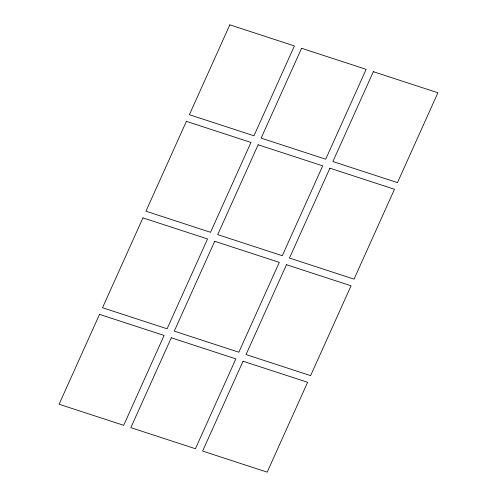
<?xml version="1.0" encoding="UTF-8"?>
<svg xmlns="http://www.w3.org/2000/svg" width="497" height="497" viewBox="0 0 497 497"><rect width="100%" height="100%" fill="white"/><g stroke="black" fill="none" stroke-linecap="round" stroke-linejoin="round"><path stroke-width="0.75" d="M99.524 314.384L59.087 404.235L123.666 425.314L164.103 335.456L99.524 314.384M142.956 217.872L102.519 307.724L167.098 328.803L207.535 238.945L142.956 217.872M186.387 121.361L145.95 211.213L210.529 232.292L250.966 142.44L186.387 121.361M229.819 24.85L189.382 114.708L253.961 135.78L294.398 45.929L229.819 24.85M171.279 337.798L130.841 427.656L195.427 448.729L235.864 358.877L171.279 337.798M214.71 241.287L174.273 331.145L238.858 352.224L279.295 262.366L214.71 241.287M258.142 144.776L217.705 234.634L282.29 255.713L322.727 165.855L258.142 144.776M301.573 48.271L261.136 138.123L325.721 159.202L366.159 69.344L301.573 48.271M243.039 361.22L202.602 451.071L267.181 472.15L307.618 382.292L243.039 361.22M286.471 264.708L246.034 354.56L310.613 375.639L351.05 285.787L286.471 264.708M329.902 168.197L289.465 258.055L354.044 279.128L394.481 189.276L329.902 168.197M373.334 71.686L332.897 161.544L397.476 182.616L437.913 92.765L373.334 71.686"/></g></svg>
